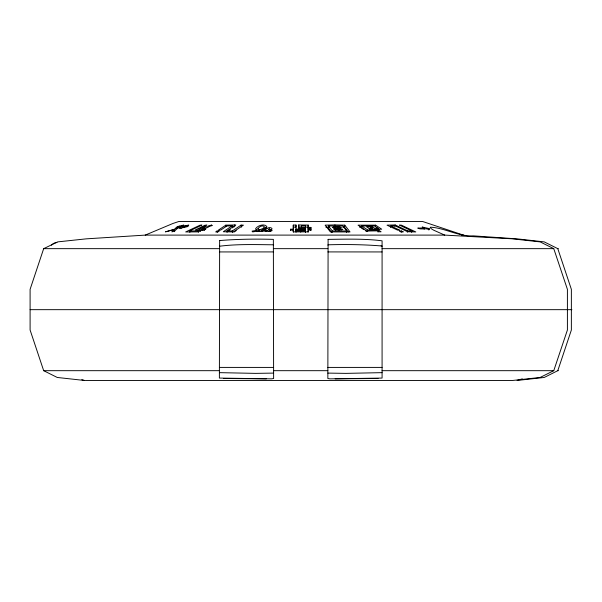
<?xml version="1.0" encoding="UTF-8"?>
<svg xmlns="http://www.w3.org/2000/svg" width="602" height="602" viewBox="0 0 602 602"><rect width="100%" height="100%" fill="white"/><g stroke="black" fill="none" stroke-linecap="round" stroke-linejoin="round"><path stroke-width="0.9" d="M301.369 227.91L301.414 225.848L305.477 225.938L305.477 227.293L301.414 227.21L301.414 225.848M301.384 228.579L301.414 227.21M305.432 232.063L305.477 225.938M305.447 232.282L305.477 230.009L295.988 230.009M298.743 228.617L298.697 224.975L308.194 225.095L308.149 227.15L305.364 227.089M308.149 232.124L308.194 227.353L310.903 227.413L310.903 228.346L308.194 228.286M310.873 228.79L310.903 227.413M310.873 230.596L310.903 229.219L308.194 229.166M269.418 230.784L269.086 231.454M346.564 232.342L346.714 230.972L342.854 225.998L328.444 225.998L328.316 228.06L331.619 232.319M332.221 232.342L332.304 230.972L328.444 225.998M333.531 228.173L333.621 226.803L335.427 227.263L335.337 228.632M335.592 230.423L335.728 228.361L332.266 227.481L333.621 226.803M334.832 226.307L334.945 224.93L344.773 225.156L350.033 231.936L330.393 231.936L325.125 225.156L334.945 224.93M337.82 229.317L338.046 227.263L336.352 226.743L336.172 228.798L337.82 229.317L338.866 228.858L339.084 226.803L341.432 227.481L339.43 228.361L339.212 230.423M337.444 228.828L337.662 226.773M348.234 231.958L344.547 227.21L344.773 225.156M377.778 229.633L378.033 228.256L374.647 225.998L361.727 225.998L361.426 228.06L363.713 229.58M367.626 231.439L367.83 230.069L361.727 225.998M370.11 229.031L370.313 227.661L372.164 228.113L370.313 227.661M372.096 228.873L372.48 226.811L366.61 226.811L369.997 229.076L381.736 229.219L375.64 225.156L358.024 225.156L366.836 231.033L377.401 230.852L378.763 231.755L381.111 231.815L378.395 230.009L367.83 230.069M375.385 226.525L375.64 225.156M378.018 232.063L378.395 230.009M390.547 227.368L390.856 225.998L395.168 225.863L407.629 231.74L415.779 231.936L401.399 225.156L399.48 225.095L411.949 230.972L411.602 232.342M401.098 232.342L401.399 230.972L403.317 231.875L401.399 231.936L399.48 231.033L401.399 230.972M394.822 226.337L395.168 224.96L407.629 230.837L411.949 230.972M407.283 232.206L407.629 230.837M424.132 229.317L424.545 227.947L422.198 227.044L429.106 228.542L429.241 229.753C425.689 227.496 421.31 230.227 417.765 228.09L424.545 227.947M428.699 229.911L429.106 228.542M85.243 380.456L512.806 380.456L540.122 377.462L553.765 370.681L567.408 330.009L567.408 289.336L553.765 248.656L540.122 241.884L511.813 238.783L444.743 235.104L145.248 235.104L86.312 238.843L57.679 241.884L43.675 248.656L30.1 289.336L30.1 330.009L43.675 370.681L57.25 377.462L84.43 380.456L81.797 379.644M522.303 378.831L517.043 380.456L544.223 377.462L557.791 370.681L571.366 330.009L571.366 289.336L557.791 248.656L544.223 241.884L517.314 238.881L473.322 235.871C458.408 236.639 445.171 228.023 430.513 227.18L430.227 227.586L431.371 228.79L433.831 230.265L444.743 235.104M265.881 231.552L268.597 229.844L271.931 230.182M258.649 230.032L258.446 230.882L259.206 231.597M264.127 229.904L264.466 228.76L263.759 228.075M327.849 245.089L328.105 244.796C345.857 244.307 364.105 244.517 381.826 245.992L382.082 246.248M256.143 230.092L257.98 228.617M219.384 246.248C236.887 243.968 255.617 244.615 273.361 244.796L273.617 245.089M174.121 229.603L171.803 231.853L174.422 231.251L177.447 228.324L165.475 231.853L174.121 229.603L174.678 231.672M180.766 227.044L179.253 228.512L187.508 226.63L188.215 225.946L182.579 227.232L184.084 225.765L178.448 227.232L179.96 225.946L177.342 226.63L175.129 228.512L180.766 227.044L181.134 228.429M204.326 225.404L203.16 226.457L205.733 226.051L206.892 224.945L204.326 225.404L204.672 226.773M217.021 231.033L215.659 231.936L218.007 231.875L219.369 230.972L217.021 231.033L217.269 232.402M227.202 232.206L226.999 230.837L235.811 224.96L225.833 225.156L218.375 230.13L220.723 230.069L226.826 225.998L232.109 225.863L232.492 227.925M232.109 225.863L223.297 231.74L233.275 231.936L243.441 225.156L241.093 225.095L232.282 230.972L226.999 230.837M226.615 231.838L230.288 229.392M234.058 232.048L236.255 230.581M382.082 372.646L345.954 373.375L327.849 373.097M273.617 373.097L255.511 373.375L219.384 372.646M335.728 228.361L333.726 229.37L336.074 229.964L337.12 229.445L337.496 229.934L340.115 229.934L339.739 229.445L341.537 229.964L342.899 229.37L339.43 228.361M189.871 232.342L189.525 230.972L201.986 225.095L200.067 225.156L185.687 231.936L198.148 231.875L201.986 230.069L203.905 230.13L205.824 229.219L203.905 229.166L204.206 230.536M203.905 229.166L208.698 226.901L201.986 226.788L195.274 229.949L200.067 230.009L200.368 231.379M199.412 230.385L199.112 229.016L201.986 227.661L204.861 227.752L205.162 229.121M189.525 230.972L198.148 230.912L200.067 230.009M199.112 229.016L201.986 229.106L204.861 227.752M338.046 227.263L339.084 226.803M145.248 235.104L172.962 223.462L178.711 221.544L422.762 221.544L463.435 235.104L461.681 235.104M261.057 231.559L262.103 231.191M270.26 231.619L270.17 230.25L271.758 229.294L271.999 228.474C270.448 226.743 266.949 227.722 265.745 229.497L266.076 231.529M259.688 229.813L263.443 228.293L264.233 227.247L263.985 226.284C262.013 225.201 259.312 226.728 258.205 228.414L258.491 229.212L259.688 229.813L259.831 231.183M261.9 231.544L261.757 230.175L265.775 228.489L266.829 226.42C264.022 223.312 257.746 225.569 255.617 228.625L256.008 229.716L256.979 230.28L257.129 231.65M256.979 230.28L252.057 231.123L252.607 231.905C258.461 230.822 264.413 231.085 270.26 231.454L272.059 230.671L270.17 230.25M265.986 230.152L261.757 230.175M232.349 227.059L234.103 227.014M359.477 227.165L362.103 227.105M293.325 232.124L293.279 225.095L295.988 225.035L296.033 227.097L293.325 227.15L293.325 231.221M300.737 226.992L298.743 227.037L298.697 224.975M336.352 226.743L335.043 226.773L335.427 227.263M325.878 227.195L329.437 227.112M298.697 228.143L305.477 228.203L305.477 229.106L295.988 229.106L296.018 232.282M310.903 229.219L310.903 230.13L308.194 230.069L308.194 231.875L293.279 231.875L293.279 230.069L290.563 230.13L290.563 229.219L293.279 229.166M295.988 230.912L305.477 230.912M332.304 230.972L346.714 230.972M335.156 378.861L378.056 378.492M43.675 248.656L219.384 248.656M273.617 248.656L327.849 248.656M382.082 248.656L553.765 248.656M557.791 248.656L558.34 248.656M219.384 251.937L273.617 251.914M327.849 251.914L382.082 251.937M30.1 309.669L567.408 309.669M567.754 309.669L571.9 309.669M219.384 367.408L273.617 367.423M327.849 367.423L382.082 367.408M43.675 370.681L219.384 370.681M273.617 370.681L327.849 370.681M382.082 370.681L553.765 370.681M557.791 370.681L558.34 370.681M223.41 378.492L266.31 378.861M342.771 227.172L344.547 227.21M378.033 228.256L374.512 228.173L372.48 226.811M369.199 228.798L370.651 228.835M395.168 224.96L387.018 225.156L397.561 230.13L399.48 230.069L390.856 225.998M264.918 227.127L266.964 228.482M381.826 245.992L381.089 245.751M377.544 228.737L379.072 229.753M365.241 230.596L366.761 231.619M177.342 226.63L177.959 228.685M201.986 226.788L202.332 228.158M201.986 229.106L202.287 230.476M198.148 230.912L198.457 232.282M225.833 225.156L226.089 226.525M234.637 224.93L234.863 226.307M241.093 225.095L241.402 227.15M232.282 230.972L232.485 232.342M293.279 225.095L293.325 227.15M290.563 229.219L290.593 230.596M308.194 225.095L308.149 229.415M305.432 228L305.432 229.354M305.432 230.257L305.432 231.16M300.737 230.807L300.737 232.176M295.988 225.035L296.033 231.16M51.509 245.187A6.946 6.946 0 0 1 56.949 242.561M269.282 228.73L268.477 229.565L269.282 228.715M328.105 239.37L327.849 378.523L329.941 378.854L382.082 378.071L382.082 240.823C364.579 238.542 345.857 239.19 328.105 239.37M219.64 240.567L219.384 378.071L271.525 378.854L273.617 378.523L273.361 239.37C255.609 238.889 237.361 239.092 219.64 240.567M184.942 225.908L184.235 226.593L188.05 225.72L188.75 225.043L184.942 225.908M181.134 225.72L180.111 226.593L182.73 225.908L183.753 225.043L181.134 225.72M211.46 225.065L207.968 226.126L208.826 226.578L212.318 225.517L211.46 225.065"/></g></svg>
